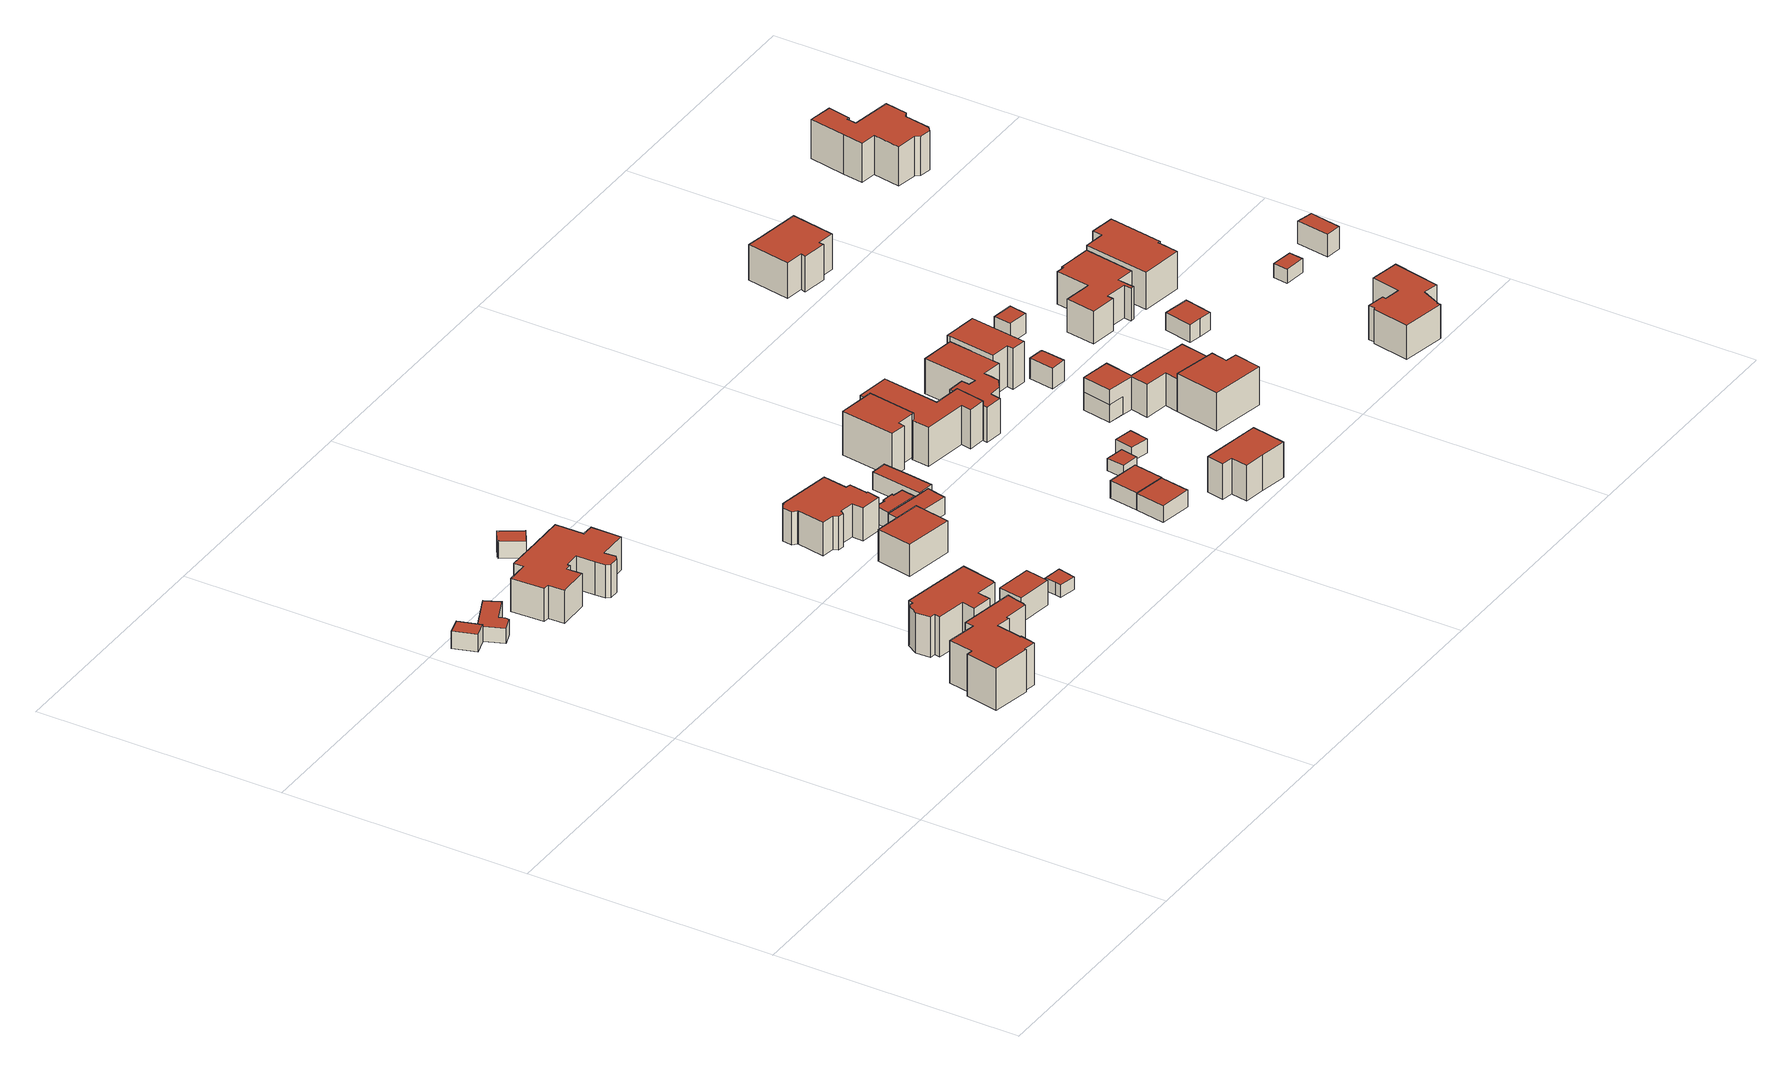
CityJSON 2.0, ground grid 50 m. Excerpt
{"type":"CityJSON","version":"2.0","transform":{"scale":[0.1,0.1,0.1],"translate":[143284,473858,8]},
"CityObjects":{
"building1":{"type":"Building","attributes":{"b3_dak_type":"slanted","b3_h_dak_50p":15.22,"b3_h_dak_70p":15.43,"b3_h_dak_max":15.86,"b3_h_dak_min":14.41,"b3_h_maaiveld":11.75,"b3_kas_warenhuis":false,"b3_mutatie_ahn3_ahn4":false,"b3_reconstructie_onvolledig":false,"b3_rmse_lod12":0.457,"b3_rmse_lod13":0.457,"b3_rmse_lod22":0.0439,"b3_val3dity_lod12":"[]","b3_val3dity_lod13":"[]","b3_val3dity_lod22":"[]","b3_volume_lod12":57.67,"b3_volume_lod13":57.67,"b3_volume_lod22":55.01,"geconstateerd":false,"oorspronkelijkbouwjaar":1956,"status":"Pand in gebruik"},"children":["building1-1"]},
"building1-1":{"type":"BuildingPart","parents":["building1"],"geometry":[{"type":"Solid","lod":"1.2","boundaries":[[[[0,1,2,3]],[[4,0,3,5]],[[5,3,2,6]],[[6,2,1,7]],[[7,1,0,4]],[[7,4,5,6]]]],"semantics":{"surfaces":[{"type":"GroundSurface"},{"type":"WallSurface","on_footprint_edge":true},{"type":"RoofSurface"}],"values":[[0,1,1,1,1,2]]}}]},
"building2":{"type":"Building","attributes":{"b3_dak_type":"slanted","b3_h_dak_50p":14.17,"b3_h_dak_70p":14.38,"b3_h_dak_max":14.73,"b3_h_dak_min":13.47,"b3_h_maaiveld":11.18,"b3_kas_warenhuis":false,"b3_mutatie_ahn3_ahn4":false,"b3_reconstructie_onvolledig":false,"b3_rmse_lod12":0.37,"b3_rmse_lod13":0.37,"b3_rmse_lod22":0.163,"b3_val3dity_lod12":"[]","b3_val3dity_lod13":"[]","b3_val3dity_lod22":"[]","b3_volume_lod12":109.11,"b3_volume_lod13":109.11,"b3_volume_lod22":108.73,"geconstateerd":false,"oorspronkelijkbouwjaar":1925,"status":"Pand in gebruik"},"children":["building2-1"]},
"building2-1":{"type":"BuildingPart","parents":["building2"],"geometry":[{"type":"Solid","lod":"1.2","boundaries":[[[[8,9,10,11,12,13,14,15]],[[16,14,13,17]],[[18,15,14,16]],[[19,9,8,20]],[[21,10,9,19]],[[22,11,10,21]],[[20,8,15,18]],[[23,12,11,22]],[[17,13,12,23]],[[17,23,22,21,19,20,18,16]]]],"semantics":{"surfaces":[{"type":"GroundSurface"},{"type":"WallSurface","on_footprint_edge":true},{"type":"RoofSurface"}],"values":[[0,1,1,1,1,1,1,1,1,2]]}}]},
"building3":{"type":"Building","attributes":{"b3_dak_type":"slanted","b3_h_dak_50p":16.86,"b3_h_dak_70p":17.75,"b3_h_dak_max":19.39,"b3_h_dak_min":13.09,"b3_h_maaiveld":9,"b3_kas_warenhuis":false,"b3_mutatie_ahn3_ahn4":false,"b3_reconstructie_onvolledig":false,"b3_rmse_lod12":2.07,"b3_rmse_lod13":2.07,"b3_rmse_lod22":0.131,"b3_val3dity_lod12":"[]","b3_val3dity_lod13":"[]","b3_val3dity_lod22":"[]","b3_volume_lod12":1405.53,"b3_volume_lod13":1405.53,"b3_volume_lod22":1215.15,"geconstateerd":false,"oorspronkelijkbouwjaar":1916,"status":"Pand in gebruik"},"children":["building3-1"]},
"building3-1":{"type":"BuildingPart","parents":["building3"],"geometry":[{"type":"Solid","lod":"1.2","boundaries":[[[[24,25,26,27,28,29,30,31,32,33,34,35,36,37,38,39,40,41,42]],[[43,25,24,44]],[[44,24,42,45]],[[46,26,25,43]],[[47,27,26,46]],[[48,31,30,49]],[[50,32,31,48]],[[51,38,37,52]],[[45,42,41,53]],[[53,41,40,54]],[[54,40,39,55]],[[56,35,34,57]],[[55,39,38,51]],[[57,34,33,58]],[[59,36,35,56]],[[58,33,32,50]],[[49,30,29,60]],[[60,29,28,61]],[[61,28,27,47]],[[52,37,36,59]],[[59,56,57,58,50,48,49,60,61,47,46,43,44,45,53,54,55,51,52]]]],"semantics":{"surfaces":[{"type":"GroundSurface"},{"type":"WallSurface","on_footprint_edge":true},{"type":"RoofSurface"}],"values":[[0,1,1,1,1,1,1,1,1,1,1,1,1,1,1,1,1,1,1,1,2]]}}]},
"building4":{"type":"Building","attributes":{"b3_dak_type":"slanted","b3_h_dak_50p":17.12,"b3_h_dak_70p":17.83,"b3_h_dak_max":19.62,"b3_h_dak_min":13.25,"b3_h_maaiveld":10.94,"b3_kas_warenhuis":false,"b3_mutatie_ahn3_ahn4":false,"b3_reconstructie_onvolledig":false,"b3_rmse_lod12":2.05,"b3_rmse_lod13":0.97,"b3_rmse_lod22":0.101,"b3_val3dity_lod12":"[]","b3_val3dity_lod13":"[]","b3_val3dity_lod22":"[]","b3_volume_lod12":1495.41,"b3_volume_lod13":1359.85,"b3_volume_lod22":1242.93,"geconstateerd":false,"oorspronkelijkbouwjaar":1920,"status":"Pand in gebruik"},"children":["building4-1"]},
"building4-1":{"type":"BuildingPart","parents":["building4"],"geometry":[{"type":"Solid","lod":"1.2","boundaries":[[[[62,63,64,65,66,67,68,69,70,71,72,73,74,75,76,77,78,79,80,81,82,83]],[[84,63,62,85]],[[86,72,71,87]],[[88,73,72,86]],[[89,74,73,88]],[[87,71,70,90]],[[91,65,64,92]],[[92,64,63,84]],[[93,75,74,89]],[[94,76,75,93]],[[90,70,69,95]],[[96,68,67,97]],[[95,69,68,96]],[[97,67,66,98]],[[98,66,65,91]],[[99,79,78,100]],[[100,78,77,101]],[[85,62,83,102]],[[102,83,82,103]],[[103,82,81,104]],[[104,81,80,105]],[[105,80,79,99]],[[101,77,76,94]],[[101,94,93,89,88,86,87,90,95,96,97,98,91,92,84,85,102,103,104,105,99,100]]]],"semantics":{"surfaces":[{"type":"GroundSurface"},{"type":"WallSurface","on_footprint_edge":true},{"type":"RoofSurface"}],"values":[[0,1,1,1,1,1,1,1,1,1,1,1,1,1,1,1,1,1,1,1,1,1,1,2]]}}]},
"building5":{"type":"Building","attributes":{"b3_dak_type":"slanted","b3_h_dak_50p":16.47,"b3_h_dak_70p":17.27,"b3_h_dak_max":18.48,"b3_h_dak_min":11.33,"b3_h_maaiveld":8.9,"b3_kas_warenhuis":false,"b3_mutatie_ahn3_ahn4":false,"b3_reconstructie_onvolledig":false,"b3_rmse_lod12":1.67,"b3_rmse_lod13":1.67,"b3_rmse_lod22":0.367,"b3_val3dity_lod12":"[]","b3_val3dity_lod13":"[]","b3_val3dity_lod22":"[]","b3_volume_lod12":1078.56,"b3_volume_lod13":1078.56,"b3_volume_lod22":959.44,"geconstateerd":false,"oorspronkelijkbouwjaar":1977,"status":"Pand in gebruik"},"children":["building5-1"]},
"building5-1":{"type":"BuildingPart","parents":["building5"],"geometry":[{"type":"Solid","lod":"1.2","boundaries":[[[[106,107,108,109,110,111,112,113,114,115,116,117,118,119,120]],[[121,107,106,122]],[[122,106,120,123]],[[124,108,107,121]],[[123,120,119,125]],[[126,115,114,127]],[[125,119,118,128]],[[129,113,112,130]],[[130,112,111,131]],[[127,114,113,129]],[[132,110,109,133]],[[131,111,110,132]],[[133,109,108,124]],[[134,117,116,135]],[[128,118,117,134]],[[135,116,115,126]],[[135,126,127,129,130,131,132,133,124,121,122,123,125,128,134]]]],"semantics":{"surfaces":[{"type":"GroundSurface"},{"type":"WallSurface","on_footprint_edge":true},{"type":"RoofSurface"}],"values":[[0,1,1,1,1,1,1,1,1,1,1,1,1,1,1,1,2]]}}]},
"building6":{"type":"Building","attributes":{"b3_dak_type":"slanted","b3_h_dak_50p":14.22,"b3_h_dak_70p":14.49,"b3_h_dak_max":15.11,"b3_h_dak_min":13.41,"b3_h_maaiveld":10.88,"b3_kas_warenhuis":false,"b3_mutatie_ahn3_ahn4":false,"b3_reconstructie_onvolledig":false,"b3_rmse_lod12":0.473,"b3_rmse_lod13":0.473,"b3_rmse_lod22":0.0377,"b3_val3dity_lod12":"[]","b3_val3dity_lod13":"[]","b3_val3dity_lod22":"[]","b3_volume_lod12":59.01,"b3_volume_lod13":59.01,"b3_volume_lod22":55.69,"geconstateerd":false,"oorspronkelijkbouwjaar":1930,"status":"Pand in gebruik"},"children":["building6-1"]},
"building6-1":{"type":"BuildingPart","parents":["building6"],"geometry":[{"type":"Solid","lod":"1.2","boundaries":[[[[136,137,138,139,140,141]],[[142,141,140,143]],[[144,139,138,145]],[[145,138,137,146]],[[147,136,141,142]],[[143,140,139,144]],[[146,137,136,147]],[[146,147,142,143,144,145]]]],"semantics":{"surfaces":[{"type":"GroundSurface"},{"type":"WallSurface","on_footprint_edge":true},{"type":"RoofSurface"}],"values":[[0,1,1,1,1,1,1,2]]}}]},
"building7":{"type":"Building","attributes":{"b3_dak_type":"slanted","b3_h_dak_50p":14.95,"b3_h_dak_70p":15.41,"b3_h_dak_max":16.18,"b3_h_dak_min":13.7,"b3_h_maaiveld":10.29,"b3_kas_warenhuis":false,"b3_mutatie_ahn3_ahn4":false,"b3_reconstructie_onvolledig":false,"b3_rmse_lod12":0.829,"b3_rmse_lod13":0.829,"b3_rmse_lod22":0.0251,"b3_val3dity_lod12":"[]","b3_val3dity_lod13":"[]","b3_val3dity_lod22":"[]","b3_volume_lod12":185.96,"b3_volume_lod13":185.96,"b3_volume_lod22":170.41,"geconstateerd":false,"oorspronkelijkbouwjaar":1978,"status":"Pand in gebruik"},"children":["building7-1"]},
"building7-1":{"type":"BuildingPart","parents":["building7"],"geometry":[{"type":"Solid","lod":"1.2","boundaries":[[[[148,149,150,151]],[[152,150,149,153]],[[154,151,150,152]],[[155,148,151,154]],[[153,149,148,155]],[[153,155,154,152]]]],"semantics":{"surfaces":[{"type":"GroundSurface"},{"type":"WallSurface","on_footprint_edge":true},{"type":"RoofSurface"}],"values":[[0,1,1,1,1,2]]}}]},
"building8":{"type":"Building","attributes":{"b3_dak_type":"slanted","b3_h_dak_50p":12.7,"b3_h_dak_70p":12.85,"b3_h_dak_max":13.05,"b3_h_dak_min":12.32,"b3_h_maaiveld":10.21,"b3_kas_warenhuis":false,"b3_mutatie_ahn3_ahn4":false,"b3_reconstructie_onvolledig":false,"b3_rmse_lod12":0.228,"b3_rmse_lod13":0.228,"b3_rmse_lod22":0.0481,"b3_val3dity_lod12":"[]","b3_val3dity_lod13":"[]","b3_val3dity_lod22":"[]","b3_volume_lod12":34.04,"b3_volume_lod13":34.04,"b3_volume_lod22":32.39,"geconstateerd":false,"oorspronkelijkbouwjaar":1978,"status":"Pand in gebruik"},"children":["building8-1"]},
"building8-1":{"type":"BuildingPart","parents":["building8"],"geometry":[{"type":"Solid","lod":"1.2","boundaries":[[[[156,157,158,159,160]],[[161,157,156,162]],[[163,158,157,161]],[[164,159,158,163]],[[162,156,160,165]],[[165,160,159,164]],[[165,164,163,161,162]]]],"semantics":{"surfaces":[{"type":"GroundSurface"},{"type":"WallSurface","on_footprint_edge":true},{"type":"RoofSurface"}],"values":[[0,1,1,1,1,1,2]]}}]},
"building9":{"type":"Building","attributes":{"b3_dak_type":"slanted","b3_h_dak_50p":16.69,"b3_h_dak_70p":17.17,"b3_h_dak_max":19,"b3_h_dak_min":15.3,"b3_h_maaiveld":10.52,"b3_kas_warenhuis":false,"b3_mutatie_ahn3_ahn4":false,"b3_reconstructie_onvolledig":false,"b3_rmse_lod12":0.864,"b3_rmse_lod13":0.864,"b3_rmse_lod22":0.125,"b3_val3dity_lod12":"[]","b3_val3dity_lod13":"[]","b3_val3dity_lod22":"[]","b3_volume_lod12":486.11,"b3_volume_lod13":486.11,"b3_volume_lod22":450.46,"geconstateerd":false,"oorspronkelijkbouwjaar":1959,"status":"Pand in gebruik"},"children":["building9-1"]},
"building9-1":{"type":"BuildingPart","parents":["building9"],"geometry":[{"type":"Solid","lod":"1.2","boundaries":[[[[166,167,168,169]],[[170,167,166,171]],[[172,168,167,170]],[[171,166,169,173]],[[173,169,168,172]],[[173,172,170,171]]]],"semantics":{"surfaces":[{"type":"GroundSurface"},{"type":"WallSurface","on_footprint_edge":true},{"type":"RoofSurface"}],"values":[[0,1,1,1,1,2]]}}]},
"building10":{"type":"Building","attributes":{"b3_dak_type":"slanted","b3_h_dak_50p":16.34,"b3_h_dak_70p":17.49,"b3_h_dak_max":19.45,"b3_h_dak_min":13.79,"b3_h_maaiveld":10.46,"b3_kas_warenhuis":false,"b3_mutatie_ahn3_ahn4":false,"b3_reconstructie_onvolledig":false,"b3_rmse_lod12":1.96,"b3_rmse_lod13":1.96,"b3_rmse_lod22":0.103,"b3_val3dity_lod12":"[]","b3_val3dity_lod13":"[]","b3_val3dity_lod22":"[]","b3_volume_lod12":848.91,"b3_volume_lod13":848.91,"b3_volume_lod22":715.42,"geconstateerd":false,"oorspronkelijkbouwjaar":1905,"status":"Pand in gebruik"},"children":["building10-1"]},
"building10-1":{"type":"BuildingPart","parents":["building10"],"geometry":[{"type":"Solid","lod":"1.2","boundaries":[[[[174,175,176,177,178,179,180,181,182,183,184,185,186,187,188,189,190,191,192,193]],[[194,191,190,195]],[[195,190,189,196]],[[197,184,183,198]],[[198,183,182,199]],[[200,192,191,194]],[[201,193,192,200]],[[196,189,188,202]],[[202,188,187,203]],[[203,187,186,204]],[[204,186,185,205]],[[205,185,184,197]],[[206,181,180,207]],[[207,180,179,208]],[[199,182,181,206]],[[209,176,175,210]],[[208,179,178,211]],[[211,178,177,212]],[[212,177,176,209]],[[213,174,193,201]],[[210,175,174,213]],[[210,213,201,200,194,195,196,202,203,204,205,197,198,199,206,207,208,211,212,209]]]],"semantics":{"surfaces":[{"type":"GroundSurface"},{"type":"WallSurface","on_footprint_edge":true},{"type":"RoofSurface"}],"values":[[0,1,1,1,1,1,1,1,1,1,1,1,1,1,1,1,1,1,1,1,1,2]]}}]},
"building11":{"type":"Building","attributes":{"b3_dak_type":"slanted","b3_h_dak_50p":13.52,"b3_h_dak_70p":13.75,"b3_h_dak_max":14.2,"b3_h_dak_min":12.64,"b3_h_maaiveld":10.1,"b3_kas_warenhuis":false,"b3_mutatie_ahn3_ahn4":false,"b3_reconstructie_onvolledig":false,"b3_rmse_lod12":0.421,"b3_rmse_lod13":0.421,"b3_rmse_lod22":0.0345,"b3_val3dity_lod12":"[]","b3_val3dity_lod13":"[]","b3_val3dity_lod22":"[]","b3_volume_lod12":148.98,"b3_volume_lod13":148.98,"b3_volume_lod22":139.64,"geconstateerd":false,"oorspronkelijkbouwjaar":1965,"status":"Pand in gebruik"},"children":["building11-1"]},
"building11-1":{"type":"BuildingPart","parents":["building11"],"geometry":[{"type":"Solid","lod":"1.2","boundaries":[[[[214,215,216,217,218]],[[219,215,214,220]],[[221,216,215,219]],[[222,217,216,221]],[[220,214,218,223]],[[223,218,217,222]],[[223,222,221,219,220]]]],"semantics":{"surfaces":[{"type":"GroundSurface"},{"type":"WallSurface","on_footprint_edge":true},{"type":"RoofSurface"}],"values":[[0,1,1,1,1,1,2]]}}]},
"building12":{"type":"Building","attributes":{"b3_dak_type":"slanted","b3_h_dak_50p":13.61,"b3_h_dak_70p":13.89,"b3_h_dak_max":14.3,"b3_h_dak_min":12.73,"b3_h_maaiveld":10.43,"b3_kas_warenhuis":false,"b3_mutatie_ahn3_ahn4":false,"b3_reconstructie_onvolledig":false,"b3_rmse_lod12":0.471,"b3_rmse_lod13":0.471,"b3_rmse_lod22":0.0612,"b3_val3dity_lod12":"[]","b3_val3dity_lod13":"[]","b3_val3dity_lod22":"[]","b3_volume_lod12":73.06,"b3_volume_lod13":73.06,"b3_volume_lod22":67.18,"geconstateerd":false,"oorspronkelijkbouwjaar":1998,"status":"Pand in gebruik"},"children":["building12-1"]},
"building12-1":{"type":"BuildingPart","parents":["building12"],"geometry":[{"type":"Solid","lod":"1.2","boundaries":[[[[224,225,226,227,228,229,230,231]],[[232,231,230,233]],[[233,230,229,234]],[[235,227,226,236]],[[237,228,227,235]],[[238,224,231,232]],[[234,229,228,237]],[[236,226,225,239]],[[239,225,224,238]],[[239,238,232,233,234,237,235,236]]]],"semantics":{"surfaces":[{"type":"GroundSurface"},{"type":"WallSurface","on_footprint_edge":true},{"type":"RoofSurface"}],"values":[[0,1,1,1,1,1,1,1,1,2]]}}]},
"building13":{"type":"Building","attributes":{"b3_dak_type":"slanted","b3_h_dak_50p":13.16,"b3_h_dak_70p":13.77,"b3_h_dak_max":15.18,"b3_h_dak_min":12.55,"b3_h_maaiveld":10.09,"b3_kas_warenhuis":false,"b3_mutatie_ahn3_ahn4":false,"b3_reconstructie_onvolledig":false,"b3_rmse_lod12":0.737,"b3_rmse_lod13":0.737,"b3_rmse_lod22":0.0978,"b3_val3dity_lod12":"[]","b3_val3dity_lod13":"[]","b3_val3dity_lod22":"[]","b3_volume_lod12":125.88,"b3_volume_lod13":125.88,"b3_volume_lod22":119.37,"geconstateerd":false,"oorspronkelijkbouwjaar":1937,"status":"Pand in gebruik"},"children":["building13-1"]},
"building13-1":{"type":"BuildingPart","parents":["building13"],"geometry":[{"type":"Solid","lod":"1.2","boundaries":[[[[240,241,242,243,244]],[[245,242,241,246]],[[247,243,242,245]],[[248,240,244,249]],[[249,244,243,247]],[[246,241,240,248]],[[246,248,249,247,245]]]],"semantics":{"surfaces":[{"type":"GroundSurface"},{"type":"WallSurface","on_footprint_edge":true},{"type":"RoofSurface"}],"values":[[0,1,1,1,1,1,2]]}}]},
"building14":{"type":"Building","attributes":{"b3_dak_type":"slanted","b3_h_dak_50p":12.84,"b3_h_dak_70p":13.19,"b3_h_dak_max":13.73,"b3_h_dak_min":11.88,"b3_h_maaiveld":9.59,"b3_kas_warenhuis":false,"b3_mutatie_ahn3_ahn4":false,"b3_reconstructie_onvolledig":false,"b3_rmse_lod12":0.564,"b3_rmse_lod13":0.564,"b3_rmse_lod22":0.031,"b3_val3dity_lod12":"[]","b3_val3dity_lod13":"[]","b3_val3dity_lod22":"[]","b3_volume_lod12":140.58,"b3_volume_lod13":140.58,"b3_volume_lod22":128.42,"geconstateerd":false,"oorspronkelijkbouwjaar":1970,"status":"Pand in gebruik"},"children":["building14-1"]},
"building14-1":{"type":"BuildingPart","parents":["building14"],"geometry":[{"type":"Solid","lod":"1.2","boundaries":[[[[250,251,252,253]],[[254,251,250,255]],[[256,252,251,254]],[[255,250,253,257]],[[257,253,252,256]],[[257,256,254,255]]]],"semantics":{"surfaces":[{"type":"GroundSurface"},{"type":"WallSurface","on_footprint_edge":true},{"type":"RoofSurface"}],"values":[[0,1,1,1,1,2]]}}]},
"building15":{"type":"Building","attributes":{"b3_dak_type":"slanted","b3_h_dak_50p":12.9,"b3_h_dak_70p":13.2,"b3_h_dak_max":13.73,"b3_h_dak_min":11.88,"b3_h_maaiveld":9.57,"b3_kas_warenhuis":false,"b3_mutatie_ahn3_ahn4":false,"b3_reconstructie_onvolledig":false,"b3_rmse_lod12":0.524,"b3_rmse_lod13":0.524,"b3_rmse_lod22":0.0384,"b3_val3dity_lod12":"[]","b3_val3dity_lod13":"[]","b3_val3dity_lod22":"[]","b3_volume_lod12":142.5,"b3_volume_lod13":142.5,"b3_volume_lod22":129.56,"geconstateerd":false,"oorspronkelijkbouwjaar":1970,"status":"Pand in gebruik"},"children":["building15-1"]},
"building15-1":{"type":"BuildingPart","parents":["building15"],"geometry":[{"type":"Solid","lod":"1.2","boundaries":[[[[251,250,258,259]],[[260,251,259,261]],[[261,259,258,262]],[[262,258,250,263]],[[263,250,251,260]],[[263,260,261,262]]]],"semantics":{"surfaces":[{"type":"GroundSurface"},{"type":"WallSurface","on_footprint_edge":true},{"type":"RoofSurface"}],"values":[[0,1,1,1,1,2]]}}]},
"building16":{"type":"Building","attributes":{"b3_dak_type":"slanted","b3_h_dak_50p":18.32,"b3_h_dak_70p":19.27,"b3_h_dak_max":21.05,"b3_h_dak_min":13.29,"b3_h_maaiveld":10.07,"b3_kas_warenhuis":false,"b3_mutatie_ahn3_ahn4":false,"b3_reconstructie_onvolledig":false,"b3_rmse_lod12":2.18,"b3_rmse_lod13":2.18,"b3_rmse_lod22":0.338,"b3_val3dity_lod12":"[]","b3_val3dity_lod13":"[]","b3_val3dity_lod22":"[]","b3_volume_lod12":720.11,"b3_volume_lod13":720.11,"b3_volume_lod22":628.15,"geconstateerd":false,"oorspronkelijkbouwjaar":1937,"status":"Pand in gebruik"},"children":["building16-1"]},
"building16-1":{"type":"BuildingPart","parents":["building16"],"geometry":[{"type":"Solid","lod":"1.2","boundaries":[[[[264,265,266,267,268,269,270]],[[271,267,266,272]],[[273,268,267,271]],[[274,270,269,275]],[[276,264,270,274]],[[272,266,265,277]],[[275,269,268,273]],[[277,265,264,276]],[[277,276,274,275,273,271,272]]]],"semantics":{"surfaces":[{"type":"GroundSurface"},{"type":"WallSurface","on_footprint_edge":true},{"type":"RoofSurface"}],"values":[[0,1,1,1,1,1,1,1,2]]}}]},
"building17":{"type":"Building","attributes":{"b3_dak_type":"slanted","b3_h_dak_50p":12.06,"b3_h_dak_70p":12.24,"b3_h_dak_max":12.8,"b3_h_dak_min":11.69,"b3_h_maaiveld":9.58,"b3_kas_warenhuis":false,"b3_mutatie_ahn3_ahn4":false,"b3_reconstructie_onvolledig":false,"b3_rmse_lod12":0.303,"b3_rmse_lod13":0.303,"b3_rmse_lod22":0.288,"b3_val3dity_lod12":"[]","b3_val3dity_lod13":"[]","b3_val3dity_lod22":"[]","b3_volume_lod12":34.66,"b3_volume_lod13":34.66,"b3_volume_lod22":35.4,"geconstateerd":false,"oorspronkelijkbouwjaar":2012,"status":"Pand in gebruik"},"children":["building17-1"]},
"building17-1":{"type":"BuildingPart","parents":["building17"],"geometry":[{"type":"Solid","lod":"1.2","boundaries":[[[[278,279,280,281]],[[282,280,279,283]],[[284,281,280,282]],[[285,278,281,284]],[[283,279,278,285]],[[283,285,284,282]]]],"semantics":{"surfaces":[{"type":"GroundSurface"},{"type":"WallSurface","on_footprint_edge":true},{"type":"RoofSurface"}],"values":[[0,1,1,1,1,2]]}}]},
"building18":{"type":"Building","attributes":{"b3_dak_type":"slanted","b3_h_dak_50p":15.63,"b3_h_dak_70p":17.85,"b3_h_dak_max":20.89,"b3_h_dak_min":11.83,"b3_h_maaiveld":9.69,"b3_kas_warenhuis":false,"b3_mutatie_ahn3_ahn4":false,"b3_reconstructie_onvolledig":false,"b3_rmse_lod12":3.18,"b3_rmse_lod13":1.73,"b3_rmse_lod22":0.137,"b3_val3dity_lod12":"[]","b3_val3dity_lod13":"[]","b3_val3dity_lod22":"[]","b3_volume_lod12":1113.04,"b3_volume_lod13":944.74,"b3_volume_lod22":847.82,"geconstateerd":false,"oorspronkelijkbouwjaar":1937,"status":"Pand in gebruik"},"children":["building18-1"]},
"building18-1":{"type":"BuildingPart","parents":["building18"],"geometry":[{"type":"Solid","lod":"1.2","boundaries":[[[[286,287,288,289,290,291,292,293,294,295,296,297]],[[298,287,286,299]],[[300,288,287,298]],[[301,289,288,300]],[[299,286,297,302]],[[302,297,296,303]],[[304,293,292,305]],[[306,294,293,304]],[[307,295,294,306]],[[303,296,295,307]],[[308,290,289,301]],[[305,292,291,309]],[[309,291,290,308]],[[309,308,301,300,298,299,302,303,307,306,304,305]]]],"semantics":{"surfaces":[{"type":"GroundSurface"},{"type":"WallSurface","on_footprint_edge":true},{"type":"RoofSurface"}],"values":[[0,1,1,1,1,1,1,1,1,1,1,1,1,2]]}}]},
"building19":{"type":"Building","attributes":{"b3_dak_type":"slanted","b3_h_dak_50p":15.98,"b3_h_dak_70p":16.97,"b3_h_dak_max":18.16,"b3_h_dak_min":12.6,"b3_h_maaiveld":9.53,"b3_kas_warenhuis":false,"b3_mutatie_ahn3_ahn4":false,"b3_reconstructie_onvolledig":false,"b3_rmse_lod12":1.64,"b3_rmse_lod13":1.64,"b3_rmse_lod22":0.17,"b3_val3dity_lod12":"[]","b3_val3dity_lod13":"[]","b3_val3dity_lod22":"[]","b3_volume_lod12":567.9,"b3_volume_lod13":567.9,"b3_volume_lod22":491.52,"geconstateerd":false,"oorspronkelijkbouwjaar":1969,"status":"Pand in gebruik"},"children":["building19-1"]},
"building19-1":{"type":"BuildingPart","parents":["building19"],"geometry":[{"type":"Solid","lod":"1.2","boundaries":[[[[310,311,312,313,314,315,316]],[[317,314,313,318]],[[319,315,314,317]],[[320,316,315,319]],[[318,313,312,321]],[[321,312,311,322]],[[323,310,316,320]],[[322,311,310,323]],[[322,323,320,319,317,318,321]]]],"semantics":{"surfaces":[{"type":"GroundSurface"},{"type":"WallSurface","on_footprint_edge":true},{"type":"RoofSurface"}],"values":[[0,1,1,1,1,1,1,1,2]]}}]},
"building20":{"type":"Building","attributes":{"b3_dak_type":"slanted","b3_h_dak_50p":12.29,"b3_h_dak_70p":12.47,"b3_h_dak_max":13,"b3_h_dak_min":11.79,"b3_h_maaiveld":9.46,"b3_kas_warenhuis":false,"b3_mutatie_ahn3_ahn4":false,"b3_reconstructie_onvolledig":false,"b3_rmse_lod12":0.312,"b3_rmse_lod13":0.312,"b3_rmse_lod22":0.0829,"b3_val3dity_lod12":"[]","b3_val3dity_lod13":"[]","b3_val3dity_lod22":"[]","b3_volume_lod12":45.88,"b3_volume_lod13":45.88,"b3_volume_lod22":43.58,"geconstateerd":false,"oorspronkelijkbouwjaar":2014,"status":"Pand in gebruik"},"children":["building20-1"]},
"building20-1":{"type":"BuildingPart","parents":["building20"],"geometry":[{"type":"Solid","lod":"1.2","boundaries":[[[[324,325,326,327]],[[328,326,325,329]],[[330,327,326,328]],[[331,324,327,330]],[[329,325,324,331]],[[329,331,330,328]]]],"semantics":{"surfaces":[{"type":"GroundSurface"},{"type":"WallSurface","on_footprint_edge":true},{"type":"RoofSurface"}],"values":[[0,1,1,1,1,2]]}}]},
"building21":{"type":"Building","attributes":{"b3_dak_type":"slanted","b3_h_dak_50p":15.05,"b3_h_dak_70p":16.83,"b3_h_dak_max":20.98,"b3_h_dak_min":11.75,"b3_h_maaiveld":9.57,"b3_kas_warenhuis":false,"b3_mutatie_ahn3_ahn4":false,"b3_reconstructie_onvolledig":false,"b3_rmse_lod12":2.9,"b3_rmse_lod13":1.53,"b3_rmse_lod22":0.197,"b3_val3dity_lod12":"[]","b3_val3dity_lod13":"[]","b3_val3dity_lod22":"[]","b3_volume_lod12":924.56,"b3_volume_lod13":804.48,"b3_volume_lod22":713.11,"geconstateerd":false,"oorspronkelijkbouwjaar":1930,"status":"Pand in gebruik"},"children":["building21-1"]},
"building21-1":{"type":"BuildingPart","parents":["building21"],"geometry":[{"type":"Solid","lod":"1.2","boundaries":[[[[332,333,334,335,336,337,338,339,340,341,342,343,344,345,346]],[[347,333,332,348]],[[348,332,346,349]],[[350,334,333,347]],[[349,346,345,351]],[[352,340,339,353]],[[353,339,338,354]],[[354,338,337,355]],[[356,344,343,357]],[[357,343,342,358]],[[355,337,336,359]],[[358,342,341,360]],[[360,341,340,352]],[[361,335,334,350]],[[359,336,335,361]],[[351,345,344,356]],[[351,356,357,358,360,352,353,354,355,359,361,350,347,348,349]]]],"semantics":{"surfaces":[{"type":"GroundSurface"},{"type":"WallSurface","on_footprint_edge":true},{"type":"RoofSurface"}],"values":[[0,1,1,1,1,1,1,1,1,1,1,1,1,1,1,1,2]]}}]},
"building22":{"type":"Building","attributes":{"b3_dak_type":"slanted","b3_h_dak_50p":12.64,"b3_h_dak_70p":12.99,"b3_h_dak_max":13.58,"b3_h_dak_min":11.72,"b3_h_maaiveld":9.34,"b3_kas_warenhuis":false,"b3_mutatie_ahn3_ahn4":false,"b3_reconstructie_onvolledig":false,"b3_rmse_lod12":0.583,"b3_rmse_lod13":0.583,"b3_rmse_lod22":0.0337,"b3_val3dity_lod12":"[]","b3_val3dity_lod13":"[]","b3_val3dity_lod22":"[]","b3_volume_lod12":133.76,"b3_volume_lod13":133.76,"b3_volume_lod22":121.63,"geconstateerd":false,"oorspronkelijkbouwjaar":1969,"status":"Pand ten onrechte opgevoerd"},"children":["building22-1"]},
"building22-1":{"type":"BuildingPart","parents":["building22"],"geometry":[{"type":"Solid","lod":"1.2","boundaries":[[[[362,363,364,365,366]],[[367,364,363,368]],[[369,365,364,367]],[[370,362,366,371]],[[371,366,365,369]],[[368,363,362,370]],[[368,370,371,369,367]]]],"semantics":{"surfaces":[{"type":"GroundSurface"},{"type":"WallSurface","on_footprint_edge":true},{"type":"RoofSurface"}],"values":[[0,1,1,1,1,1,2]]}}]},
"building23":{"type":"Building","attributes":{"b3_dak_type":"slanted","b3_h_dak_50p":17.2,"b3_h_dak_70p":18.05,"b3_h_dak_max":20.08,"b3_h_dak_min":12.21,"b3_h_maaiveld":9.54,"b3_kas_warenhuis":false,"b3_mutatie_ahn3_ahn4":false,"b3_reconstructie_onvolledig":false,"b3_rmse_lod12":1.86,"b3_rmse_lod13":1.86,"b3_rmse_lod22":0.205,"b3_val3dity_lod12":"[]","b3_val3dity_lod13":"[]","b3_val3dity_lod22":"[]","b3_volume_lod12":641.45,"b3_volume_lod13":641.45,"b3_volume_lod22":571.22,"geconstateerd":false,"oorspronkelijkbouwjaar":1930,"status":"Pand in gebruik"},"children":["building23-1"]},
"building23-1":{"type":"BuildingPart","parents":["building23"],"geometry":[{"type":"Solid","lod":"1.2","boundaries":[[[[372,373,374,375,376,377,378]],[[379,373,372,380]],[[381,376,375,382]],[[383,377,376,381]],[[384,378,377,383]],[[382,375,374,385]],[[385,374,373,379]],[[380,372,378,384]],[[380,384,383,381,382,385,379]]]],"semantics":{"surfaces":[{"type":"GroundSurface"},{"type":"WallSurface","on_footprint_edge":true},{"type":"RoofSurface"}],"values":[[0,1,1,1,1,1,1,1,2]]}}]},
"building24":{"type":"Building","attributes":{"b3_dak_type":"slanted","b3_h_dak_50p":14.67,"b3_h_dak_70p":16.11,"b3_h_dak_max":19.09,"b3_h_dak_min":11.72,"b3_h_maaiveld":9.28,"b3_kas_warenhuis":false,"b3_mutatie_ahn3_ahn4":false,"b3_reconstructie_onvolledig":false,"b3_rmse_lod12":2.44,"b3_rmse_lod13":1.11,"b3_rmse_lod22":0.121,"b3_val3dity_lod12":"[]","b3_val3dity_lod13":"[]","b3_val3dity_lod22":"[]","b3_volume_lod12":800.98,"b3_volume_lod13":707.28,"b3_volume_lod22":632.93,"geconstateerd":false,"oorspronkelijkbouwjaar":1969,"status":"Pand in gebruik"},"children":["building24-1"]},
"building24-1":{"type":"BuildingPart","parents":["building24"],"geometry":[{"type":"Solid","lod":"1.2","boundaries":[[[[386,387,388,389,390,391,362,363,364,365]],[[392,387,386,393]],[[394,390,389,395]],[[396,391,390,394]],[[397,364,363,398]],[[399,365,364,397]],[[400,362,391,396]],[[395,389,388,401]],[[401,388,387,392]],[[398,363,362,400]],[[393,386,365,399]],[[393,399,397,398,400,396,394,395,401,392]]]],"semantics":{"surfaces":[{"type":"GroundSurface"},{"type":"WallSurface","on_footprint_edge":true},{"type":"RoofSurface"}],"values":[[0,1,1,1,1,1,1,1,1,1,1,2]]}}]},
"building25":{"type":"Building","attributes":{"b3_dak_type":"slanted","b3_h_dak_50p":16.21,"b3_h_dak_70p":17.25,"b3_h_dak_max":18.96,"b3_h_dak_min":12.27,"b3_h_maaiveld":9.27,"b3_kas_warenhuis":false,"b3_mutatie_ahn3_ahn4":false,"b3_reconstructie_onvolledig":false,"b3_rmse_lod12":2.02,"b3_rmse_lod13":2.02,"b3_rmse_lod22":0.129,"b3_val3dity_lod12":"[]","b3_val3dity_lod13":"[]","b3_val3dity_lod22":"[]","b3_volume_lod12":746.06,"b3_volume_lod13":746.06,"b3_volume_lod22":626.82,"geconstateerd":false,"oorspronkelijkbouwjaar":1969,"status":"Pand in gebruik"},"children":["building25-1"]},
"building25-1":{"type":"BuildingPart","parents":["building25"],"geometry":[{"type":"Solid","lod":"1.2","boundaries":[[[[402,388,387,403,404,405]],[[406,404,403,407]],[[408,405,404,406]],[[409,388,402,410]],[[411,387,388,409]],[[407,403,387,411]],[[410,402,405,408]],[[410,408,406,407,411,409]]]],"semantics":{"surfaces":[{"type":"GroundSurface"},{"type":"WallSurface","on_footprint_edge":true},{"type":"RoofSurface"}],"values":[[0,1,1,1,1,1,1,2]]}}]},
"building26":{"type":"Building","attributes":{"b3_dak_type":"slanted","b3_h_dak_50p":13.34,"b3_h_dak_70p":13.89,"b3_h_dak_max":14.62,"b3_h_dak_min":12.2,"b3_h_maaiveld":9.47,"b3_kas_warenhuis":false,"b3_mutatie_ahn3_ahn4":false,"b3_reconstructie_onvolledig":false,"b3_rmse_lod12":0.809,"b3_rmse_lod13":0.809,"b3_rmse_lod22":0.0289,"b3_val3dity_lod12":"[]","b3_val3dity_lod13":"[]","b3_val3dity_lod22":"[]","b3_volume_lod12":73.36,"b3_volume_lod13":73.36,"b3_volume_lod22":67.44,"geconstateerd":false,"oorspronkelijkbouwjaar":1930,"status":"Pand in gebruik"},"children":["building26-1"]},
"building26-1":{"type":"BuildingPart","parents":["building26"],"geometry":[{"type":"Solid","lod":"1.2","boundaries":[[[[412,413,414,415,416,417]],[[418,416,415,419]],[[420,414,413,421]],[[419,415,414,420]],[[422,417,416,418]],[[423,412,417,422]],[[421,413,412,423]],[[421,423,422,418,419,420]]]],"semantics":{"surfaces":[{"type":"GroundSurface"},{"type":"WallSurface","on_footprint_edge":true},{"type":"RoofSurface"}],"values":[[0,1,1,1,1,1,1,2]]}}]},
"building27":{"type":"Building","attributes":{"b3_dak_type":"slanted","b3_h_dak_50p":13.22,"b3_h_dak_70p":13.35,"b3_h_dak_max":13.73,"b3_h_dak_min":12.74,"b3_h_maaiveld":9.24,"b3_kas_warenhuis":false,"b3_mutatie_ahn3_ahn4":false,"b3_reconstructie_onvolledig":false,"b3_rmse_lod12":0.254,"b3_rmse_lod13":0.254,"b3_rmse_lod22":0.258,"b3_val3dity_lod12":"[]","b3_val3dity_lod13":"[]","b3_val3dity_lod22":"[]","b3_volume_lod12":63.06,"b3_volume_lod13":63.06,"b3_volume_lod22":62.36,"geconstateerd":false,"oorspronkelijkbouwjaar":1929,"status":"Pand in gebruik"},"children":["building27-1"]},
"building27-1":{"type":"BuildingPart","parents":["building27"],"geometry":[{"type":"Solid","lod":"1.2","boundaries":[[[[424,425,426,427]],[[428,425,424,429]],[[430,426,425,428]],[[429,424,427,431]],[[431,427,426,430]],[[431,430,428,429]]]],"semantics":{"surfaces":[{"type":"GroundSurface"},{"type":"WallSurface","on_footprint_edge":true},{"type":"RoofSurface"}],"values":[[0,1,1,1,1,2]]}}]},
"building28":{"type":"Building","attributes":{"b3_dak_type":"slanted","b3_h_dak_50p":16.02,"b3_h_dak_70p":16.67,"b3_h_dak_max":18.21,"b3_h_dak_min":12.62,"b3_h_maaiveld":9.29,"b3_kas_warenhuis":false,"b3_mutatie_ahn3_ahn4":false,"b3_reconstructie_onvolledig":false,"b3_rmse_lod12":1.51,"b3_rmse_lod13":1.51,"b3_rmse_lod22":0.247,"b3_val3dity_lod12":"[]","b3_val3dity_lod13":"[]","b3_val3dity_lod22":"[]","b3_volume_lod12":828.62,"b3_volume_lod13":828.62,"b3_volume_lod22":751.13,"geconstateerd":false,"oorspronkelijkbouwjaar":1930,"status":"Pand in gebruik"},"children":["building28-1"]},
"building28-1":{"type":"BuildingPart","parents":["building28"],"geometry":[{"type":"Solid","lod":"1.2","boundaries":[[[[432,433,434,435,436,437,438,439,440]],[[441,433,432,442]],[[443,434,433,441]],[[444,435,434,443]],[[442,432,440,445]],[[446,436,435,444]],[[445,440,439,447]],[[447,439,438,448]],[[448,438,437,449]],[[449,437,436,446]],[[449,446,444,443,441,442,445,447,448]]]],"semantics":{"surfaces":[{"type":"GroundSurface"},{"type":"WallSurface","on_footprint_edge":true},{"type":"RoofSurface"}],"values":[[0,1,1,1,1,1,1,1,1,1,2]]}}]},
"building29":{"type":"Building","attributes":{"b3_dak_type":"slanted","b3_h_dak_50p":12.44,"b3_h_dak_70p":12.77,"b3_h_dak_max":13.35,"b3_h_dak_min":11.61,"b3_h_maaiveld":9.08,"b3_kas_warenhuis":false,"b3_mutatie_ahn3_ahn4":false,"b3_reconstructie_onvolledig":false,"b3_rmse_lod12":0.57,"b3_rmse_lod13":0.57,"b3_rmse_lod22":0.0343,"b3_val3dity_lod12":"[]","b3_val3dity_lod13":"[]","b3_val3dity_lod22":"[]","b3_volume_lod12":113.64,"b3_volume_lod13":113.64,"b3_volume_lod22":104.7,"geconstateerd":false,"oorspronkelijkbouwjaar":1970,"status":"Pand in gebruik"},"children":["building29-1"]},
"building29-1":{"type":"BuildingPart","parents":["building29"],"geometry":[{"type":"Solid","lod":"1.2","boundaries":[[[[450,451,452,453,454]],[[455,452,451,456]],[[457,453,452,455]],[[458,450,454,459]],[[459,454,453,457]],[[456,451,450,458]],[[456,458,459,457,455]]]],"semantics":{"surfaces":[{"type":"GroundSurface"},{"type":"WallSurface","on_footprint_edge":true},{"type":"RoofSurface"}],"values":[[0,1,1,1,1,1,2]]}}]},
"building30":{"type":"Building","attributes":{"b3_dak_type":"slanted","b3_h_dak_50p":14.1,"b3_h_dak_70p":15.84,"b3_h_dak_max":18.94,"b3_h_dak_min":11.36,"b3_h_maaiveld":9.11,"b3_kas_warenhuis":false,"b3_mutatie_ahn3_ahn4":false,"b3_reconstructie_onvolledig":false,"b3_rmse_lod12":2.37,"b3_rmse_lod13":2.37,"b3_rmse_lod22":0.127,"b3_val3dity_lod12":"[]","b3_val3dity_lod13":"[]","b3_val3dity_lod22":"[]","b3_volume_lod12":881.9,"b3_volume_lod13":881.9,"b3_volume_lod22":708.55,"geconstateerd":false,"oorspronkelijkbouwjaar":1970,"status":"Pand in gebruik"},"children":["building30-1"]},
"building30-1":{"type":"BuildingPart","parents":["building30"],"geometry":[{"type":"Solid","lod":"1.2","boundaries":[[[[460,461,462,463,464,465,466,467,468,469,470,471,472,473]],[[474,467,466,475]],[[476,468,467,474]],[[477,469,468,476]],[[478,461,460,479]],[[479,460,473,480]],[[481,470,469,477]],[[475,466,465,482]],[[482,465,464,483]],[[483,464,463,484]],[[484,463,462,485]],[[485,462,461,478]],[[480,473,472,486]],[[486,472,471,487]],[[487,471,470,481]],[[487,481,477,476,474,475,482,483,484,485,478,479,480,486]]]],"semantics":{"surfaces":[{"type":"GroundSurface"},{"type":"WallSurface","on_footprint_edge":true},{"type":"RoofSurface"}],"values":[[0,1,1,1,1,1,1,1,1,1,1,1,1,1,1,2]]}}]},
"building31":{"type":"Building","attributes":{"b3_dak_type":"slanted","b3_h_dak_50p":14.67,"b3_h_dak_70p":16.09,"b3_h_dak_max":18.97,"b3_h_dak_min":11.59,"b3_h_maaiveld":8.94,"b3_kas_warenhuis":false,"b3_mutatie_ahn3_ahn4":false,"b3_reconstructie_onvolledig":false,"b3_rmse_lod12":2.34,"b3_rmse_lod13":2.34,"b3_rmse_lod22":0.349,"b3_val3dity_lod12":"[]","b3_val3dity_lod13":"[]","b3_val3dity_lod22":"[]","b3_volume_lod12":933.08,"b3_volume_lod13":933.08,"b3_volume_lod22":748.33,"geconstateerd":false,"oorspronkelijkbouwjaar":1969,"status":"Pand in gebruik"},"children":["building31-1"]},
"building31-1":{"type":"BuildingPart","parents":["building31"],"geometry":[{"type":"Solid","lod":"1.2","boundaries":[[[[488,489,490,491,492,493,494,495,496,497,498,499,500,501]],[[502,500,499,503]],[[504,501,500,502]],[[505,495,494,506]],[[507,496,495,505]],[[508,491,490,509]],[[510,489,488,511]],[[509,490,489,510]],[[512,492,491,508]],[[513,493,492,512]],[[506,494,493,513]],[[514,497,496,507]],[[511,488,501,504]],[[515,498,497,514]],[[503,499,498,515]],[[503,515,514,507,505,506,513,512,508,509,510,511,504,502]]]],"semantics":{"surfaces":[{"type":"GroundSurface"},{"type":"WallSurface","on_footprint_edge":true},{"type":"RoofSurface"}],"values":[[0,1,1,1,1,1,1,1,1,1,1,1,1,1,1,2]]}}]},
"building32":{"type":"Building","attributes":{"b3_dak_type":"slanted","b3_h_dak_50p":15.31,"b3_h_dak_70p":17.01,"b3_h_dak_max":19.08,"b3_h_dak_min":12,"b3_h_maaiveld":9.06,"b3_kas_warenhuis":false,"b3_mutatie_ahn3_ahn4":false,"b3_reconstructie_onvolledig":false,"b3_rmse_lod12":2.73,"b3_rmse_lod13":1.86,"b3_rmse_lod22":0.13,"b3_val3dity_lod12":"[]","b3_val3dity_lod13":"[]","b3_val3dity_lod22":"[]","b3_volume_lod12":1030.73,"b3_volume_lod13":929.62,"b3_volume_lod22":788.4,"geconstateerd":false,"oorspronkelijkbouwjaar":1969,"status":"Pand in gebruik"},"children":["building32-1"]},
"building32-1":{"type":"BuildingPart","parents":["building32"],"geometry":[{"type":"Solid","lod":"1.2","boundaries":[[[[516,461,517,518,519,520,521,522]],[[523,520,519,524]],[[525,521,520,523]],[[524,519,518,526]],[[526,518,517,527]],[[528,516,522,529]],[[529,522,521,525]],[[527,517,461,530]],[[530,461,516,528]],[[530,528,529,525,523,524,526,527]]]],"semantics":{"surfaces":[{"type":"GroundSurface"},{"type":"WallSurface","on_footprint_edge":true},{"type":"RoofSurface"}],"values":[[0,1,1,1,1,1,1,1,1,2]]}}]},
"building33":{"type":"Building","attributes":{"b3_dak_type":"slanted","b3_h_dak_50p":11.28,"b3_h_dak_70p":11.51,"b3_h_dak_max":11.83,"b3_h_dak_min":10.45,"b3_h_maaiveld":8.59,"b3_kas_warenhuis":false,"b3_mutatie_ahn3_ahn4":false,"b3_reconstructie_onvolledig":false,"b3_rmse_lod12":0.407,"b3_rmse_lod13":0.407,"b3_rmse_lod22":0.0357,"b3_val3dity_lod12":"[]","b3_val3dity_lod13":"[]","b3_val3dity_lod22":"[]","b3_volume_lod12":37.8,"b3_volume_lod13":37.8,"b3_volume_lod22":35.06,"geconstateerd":false,"oorspronkelijkbouwjaar":2011,"status":"Pand in gebruik"},"children":["building33-1"]},
"building33-1":{"type":"BuildingPart","parents":["building33"],"geometry":[{"type":"Solid","lod":"1.2","boundaries":[[[[531,532,533,534]],[[535,532,531,536]],[[537,533,532,535]],[[536,531,534,538]],[[538,534,533,537]],[[538,537,535,536]]]],"semantics":{"surfaces":[{"type":"GroundSurface"},{"type":"WallSurface","on_footprint_edge":true},{"type":"RoofSurface"}],"values":[[0,1,1,1,1,2]]}}]},
"building34":{"type":"Building","attributes":{"b3_dak_type":"slanted","b3_h_dak_50p":11.87,"b3_h_dak_70p":12.6,"b3_h_dak_max":15.19,"b3_h_dak_min":10.58,"b3_h_maaiveld":8.63,"b3_kas_warenhuis":false,"b3_mutatie_ahn3_ahn4":false,"b3_reconstructie_onvolledig":false,"b3_rmse_lod12":1.65,"b3_rmse_lod13":1.65,"b3_rmse_lod22":0.187,"b3_val3dity_lod12":"[]","b3_val3dity_lod13":"[]","b3_val3dity_lod22":"[]","b3_volume_lod12":103.59,"b3_volume_lod13":103.59,"b3_volume_lod22":90.38,"geconstateerd":false,"oorspronkelijkbouwjaar":1937,"status":"Pand in gebruik"},"children":["building34-1"]},
"building34-1":{"type":"BuildingPart","parents":["building34"],"geometry":[{"type":"Solid","lod":"1.2","boundaries":[[[[539,540,541,542]],[[543,540,539,544]],[[544,539,542,545]],[[546,541,540,543]],[[545,542,541,546]],[[545,546,543,544]]]],"semantics":{"surfaces":[{"type":"GroundSurface"},{"type":"WallSurface","on_footprint_edge":true},{"type":"RoofSurface"}],"values":[[0,1,1,1,1,2]]}}]},
"building35":{"type":"Building","attributes":{"b3_dak_type":"slanted","b3_h_dak_50p":15.21,"b3_h_dak_70p":16.76,"b3_h_dak_max":19.27,"b3_h_dak_min":11.66,"b3_h_maaiveld":8.76,"b3_kas_warenhuis":false,"b3_mutatie_ahn3_ahn4":false,"b3_reconstructie_onvolledig":false,"b3_rmse_lod12":2.73,"b3_rmse_lod13":1.6,"b3_rmse_lod22":0.13,"b3_val3dity_lod12":"[]","b3_val3dity_lod13":"[]","b3_val3dity_lod22":"[]","b3_volume_lod12":1146.18,"b3_volume_lod13":1045.28,"b3_volume_lod22":929.79,"geconstateerd":false,"oorspronkelijkbouwjaar":1927,"status":"Pand in gebruik"},"children":["building35-1"]},
"building35-1":{"type":"BuildingPart","parents":["building35"],"geometry":[{"type":"Solid","lod":"1.2","boundaries":[[[[547,548,549,550,551,552,553,554,555,556,557,558,559,560,561,562]],[[563,559,558,564]],[[564,558,557,565]],[[566,560,559,563]],[[567,561,560,566]],[[568,554,553,569]],[[570,555,554,568]],[[565,557,556,571]],[[571,556,555,570]],[[572,548,547,573]],[[569,553,552,574]],[[575,549,548,572]],[[576,551,550,577]],[[574,552,551,576]],[[577,550,549,575]],[[573,547,562,578]],[[578,562,561,567]],[[578,567,566,563,564,565,571,570,568,569,574,576,577,575,572,573]]]],"semantics":{"surfaces":[{"type":"GroundSurface"},{"type":"WallSurface","on_footprint_edge":true},{"type":"RoofSurface"}],"values":[[0,1,1,1,1,1,1,1,1,1,1,1,1,1,1,1,1,2]]}}]}
},
"vertices":[
[19,911,38],[4,957,38],[36,966,38],[50,921,38],[19,911,74],[50,921,74],[36,966,74],[4,957,74],
[55,935,32],[128,968,32],[142,939,32],[143,937,32],[98,917,32],[102,906,32],[101,897,32],[74,887,32],[101,897,64],[102,906,64],[74,887,64],[128,968,64],[55,935,64],[142,939,64],[143,937,64],[98,917,64],
[471,78,10],[465,47,10],[440,52,10],[439,48,10],[361,62,10],[374,129,10],[386,127,10],[395,177,10],[455,166,10],[458,184,10],[571,164,10],[566,146,10],[562,127,10],[561,127,10],[559,122,10],[509,130,10],[508,124,10],[479,130,10],[469,78,10],[465,47,98],[471,78,98],[469,78,98],[440,52,98],[439,48,98],[395,177,98],[386,127,98],[455,166,98],[559,122,98],[561,127,98],[479,130,98],[508,124,98],[509,130,98],[566,146,98],[571,164,98],[458,184,98],[562,127,98],[374,129,98],[361,62,98],
[169,935,29],[214,936,29],[213,956,29],[288,956,29],[356,957,29],[357,899,29],[381,899,29],[382,838,29],[323,837,29],[325,815,29],[317,808,29],[298,808,29],[291,815,29],[290,836,29],[289,874,29],[258,873,29],[258,868,29],[246,867,29],[247,837,29],[185,835,29],[184,868,29],[173,869,29],[214,936,98],[169,935,98],[317,808,98],[325,815,98],[298,808,98],[291,815,98],[323,837,98],[288,956,98],[213,956,98],[290,836,98],[289,874,98],[382,838,98],[381,899,98],[357,899,98],[356,957,98],[246,867,98],[258,868,98],[258,873,98],[173,869,98],[184,868,98],[185,835,98],[247,837,98],
[511,197,9],[516,224,9],[457,235,9],[459,246,9],[448,248,9],[446,277,9],[461,300,9],[471,298,9],[473,308,9],[616,282,9],[602,213,9],[601,213,9],[600,209,9],[557,217,9],[552,190,9],[516,224,93],[511,197,93],[552,190,93],[457,235,93],[557,217,93],[616,282,93],[473,308,93],[600,209,93],[471,298,93],[461,300,93],[446,277,93],[448,248,93],[459,246,93],[601,213,93],[602,213,93],
[303,1041,29],[306,1042,29],[305,1044,29],[330,1060,29],[357,1018,29],[329,1000,29],[329,1000,64],[357,1018,64],[330,1060,64],[305,1044,64],[306,1042,64],[303,1041,64],
[605,158,23],[613,207,23],[685,195,23],[677,147,23],[685,195,75],[613,207,75],[677,147,75],[605,158,75],
[753,170,22],[745,134,22],[711,141,22],[713,153,22],[716,176,22],[745,134,48],[753,170,48],[711,141,48],[713,153,48],[716,176,48],
[642,471,25],[741,453,25],[728,381,25],[629,399,25],[741,453,91],[642,471,91],[728,381,91],[629,399,91],
[617,619,25],[616,619,25],[608,627,25],[611,647,25],[620,652,25],[623,652,25],[623,654,25],[732,635,25],[724,586,25],[734,584,25],[728,546,25],[731,546,25],[725,520,25],[683,526,25],[684,549,25],[655,554,25],[649,547,25],[637,549,25],[633,558,25],[607,562,25],[637,549,94],[649,547,94],[655,554,94],[728,546,94],[734,584,94],[724,586,94],[633,558,94],[607,562,94],[684,549,94],[683,526,94],[725,520,94],[731,546,94],[732,635,94],[623,654,94],[623,652,94],[608,627,94],[616,619,94],[620,652,94],[611,647,94],[617,619,94],
[834,451,21],[731,471,21],[739,509,21],[807,496,21],[842,490,21],[731,471,57],[834,451,57],[739,509,57],[807,496,57],[842,490,57],
[739,509,24],[745,538,24],[767,533,24],[768,537,24],[792,533,24],[791,529,24],[812,525,24],[807,496,24],[807,496,59],[812,525,59],[791,529,59],[768,537,59],[767,533,59],[792,533,59],[739,509,59],[745,538,59],
[823,495,21],[837,600,21],[869,595,21],[862,536,21],[856,491,21],[869,595,57],[837,600,57],[862,536,57],[823,495,57],[856,491,57],
[1024,175,16],[1089,163,16],[1079,104,16],[1014,115,16],[1089,163,51],[1024,175,51],[1079,104,51],[1014,115,51],
[1034,234,16],[1099,223,16],[1089,163,52],[1099,223,52],[1034,234,52],[1024,175,52],
[888,590,21],[904,701,21],[978,689,21],[963,592,21],[959,592,21],[923,598,21],[920,585,21],[963,592,112],[978,689,112],[959,592,112],[920,585,112],[923,598,112],[888,590,112],[904,701,112],
[1105,283,16],[1142,276,16],[1135,241,16],[1100,247,16],[1135,241,42],[1142,276,42],[1100,247,42],[1105,283,42],
[1086,577,17],[1075,518,17],[1040,522,17],[1044,543,17],[954,556,17],[959,592,17],[963,592,17],[978,689,17],[976,690,17],[980,711,17],[1047,701,17],[1030,585,17],[1075,518,99],[1086,577,99],[1040,522,99],[1044,543,99],[1030,585,99],[1047,701,99],[978,689,99],[963,592,99],[976,690,99],[980,711,99],[954,556,99],[959,592,99],
[1155,60,15],[1132,64,15],[1138,99,15],[1259,78,15],[1246,9,15],[1192,19,15],[1149,26,15],[1246,9,89],[1259,78,89],[1192,19,89],[1149,26,89],[1138,99,89],[1132,64,89],[1155,60,89],
[1161,300,15],[1199,292,15],[1191,253,15],[1153,262,15],[1191,253,44],[1199,292,44],[1153,262,44],[1161,300,44],
[1205,563,16],[1164,569,16],[1162,555,16],[1159,538,16],[1139,523,16],[1114,525,16],[1110,504,16],[1074,509,16],[1075,518,16],[1089,594,16],[1123,590,16],[1121,574,16],[1136,571,16],[1151,682,16],[1220,672,16],[1164,569,89],[1205,563,89],[1220,672,89],[1162,555,89],[1151,682,89],[1075,518,89],[1074,509,89],[1110,504,89],[1114,525,89],[1136,571,89],[1121,574,89],[1123,590,89],[1139,523,89],[1089,594,89],[1159,538,89],
[1242,360,13],[1253,420,13],[1312,409,13],[1301,352,13],[1300,349,13],[1312,409,50],[1253,420,50],[1301,352,50],[1242,360,50],[1300,349,50],
[1289,668,15],[1273,553,15],[1243,557,15],[1245,571,15],[1206,576,15],[1220,672,15],[1220,678,15],[1273,553,100],[1289,668,100],[1206,576,100],[1245,571,100],[1220,672,100],[1220,678,100],[1243,557,100],
[1432,327,13],[1419,258,13],[1332,277,13],[1338,304,13],[1290,313,13],[1297,349,13],[1419,258,81],[1432,327,81],[1290,313,81],[1338,304,81],[1297,349,81],[1312,409,81],[1253,420,81],[1301,352,81],[1242,360,81],[1332,277,81],
[1315,186,13],[1412,225,13],[1435,220,13],[1424,165,13],[1435,220,93],[1412,225,93],[1424,165,93],[1332,277,93],[1315,186,93],[1419,258,93],
[1319,544,15],[1312,495,15],[1279,499,15],[1287,550,15],[1318,545,15],[1318,544,15],[1318,545,58],[1287,550,58],[1279,499,58],[1312,495,58],[1318,544,58],[1319,544,58],
[1373,674,12],[1416,667,12],[1410,632,12],[1368,639,12],[1416,667,54],[1373,674,54],[1410,632,54],[1368,639,54],
[1326,1039,13],[1290,1045,13],[1305,1133,13],[1333,1128,13],[1424,1113,13],[1409,1025,13],[1374,1031,13],[1373,1021,13],[1324,1029,13],[1290,1045,87],[1326,1039,87],[1305,1133,87],[1333,1128,87],[1324,1029,87],[1424,1113,87],[1373,1021,87],[1374,1031,87],[1409,1025,87],
[1546,429,11],[1598,418,11],[1586,362,11],[1560,367,11],[1534,372,11],[1586,362,48],[1598,418,48],[1560,367,48],[1546,429,48],[1534,372,48],
[1536,635,11],[1604,625,11],[1588,523,11],[1552,529,11],[1547,495,11],[1540,496,11],[1542,511,11],[1498,518,11],[1496,506,11],[1444,514,11],[1453,574,11],[1509,565,11],[1519,634,11],[1536,631,11],[1498,518,79],[1542,511,79],[1496,506,79],[1444,514,79],[1604,625,79],[1536,635,79],[1536,631,79],[1453,574,79],[1540,496,79],[1547,495,79],[1552,529,79],[1588,523,79],[1519,634,79],[1509,565,79],
[1773,92,9],[1784,150,9],[1842,139,9],[1823,44,9],[1792,50,9],[1775,13,9],[1774,13,9],[1773,6,9],[1685,22,9],[1699,97,9],[1704,99,9],[1706,112,9],[1742,105,9],[1740,98,9],[1742,105,80],[1706,112,80],[1740,98,80],[1773,6,80],[1774,13,80],[1685,22,80],[1823,44,80],[1842,139,80],[1784,150,80],[1773,92,80],[1792,50,80],[1775,13,80],[1699,97,80],[1704,99,80],
[1584,492,11],[1645,619,11],[1648,639,11],[1698,631,11],[1681,521,11],[1676,522,11],[1669,479,11],[1681,521,89],[1698,631,89],[1676,522,89],[1648,639,89],[1645,619,89],[1584,492,89],[1669,479,89],[1604,625,89],
[1793,358,6],[1836,351,6],[1832,322,6],[1789,328,6],[1836,351,35],[1793,358,35],[1832,322,35],[1789,328,35],
[1929,306,6],[1897,310,6],[1906,377,6],[1940,369,6],[1897,310,53],[1929,306,53],[1940,369,53],[1906,377,53],
[1685,1169,8],[1698,1242,8],[1745,1233,8],[1736,1187,8],[1731,1188,8],[1728,1169,8],[1808,1155,8],[1801,1110,8],[1791,1105,8],[1782,1053,8],[1773,1046,8],[1750,1050,8],[1744,1059,8],[1702,1066,8],[1711,1121,8],[1678,1126,8],[1744,1059,90],[1750,1050,90],[1773,1046,90],[1702,1066,90],[1711,1121,90],[1801,1110,90],[1808,1155,90],[1791,1105,90],[1782,1053,90],[1698,1242,90],[1685,1169,90],[1728,1169,90],[1745,1233,90],[1731,1188,90],[1736,1187,90],[1678,1126,90]
]}
